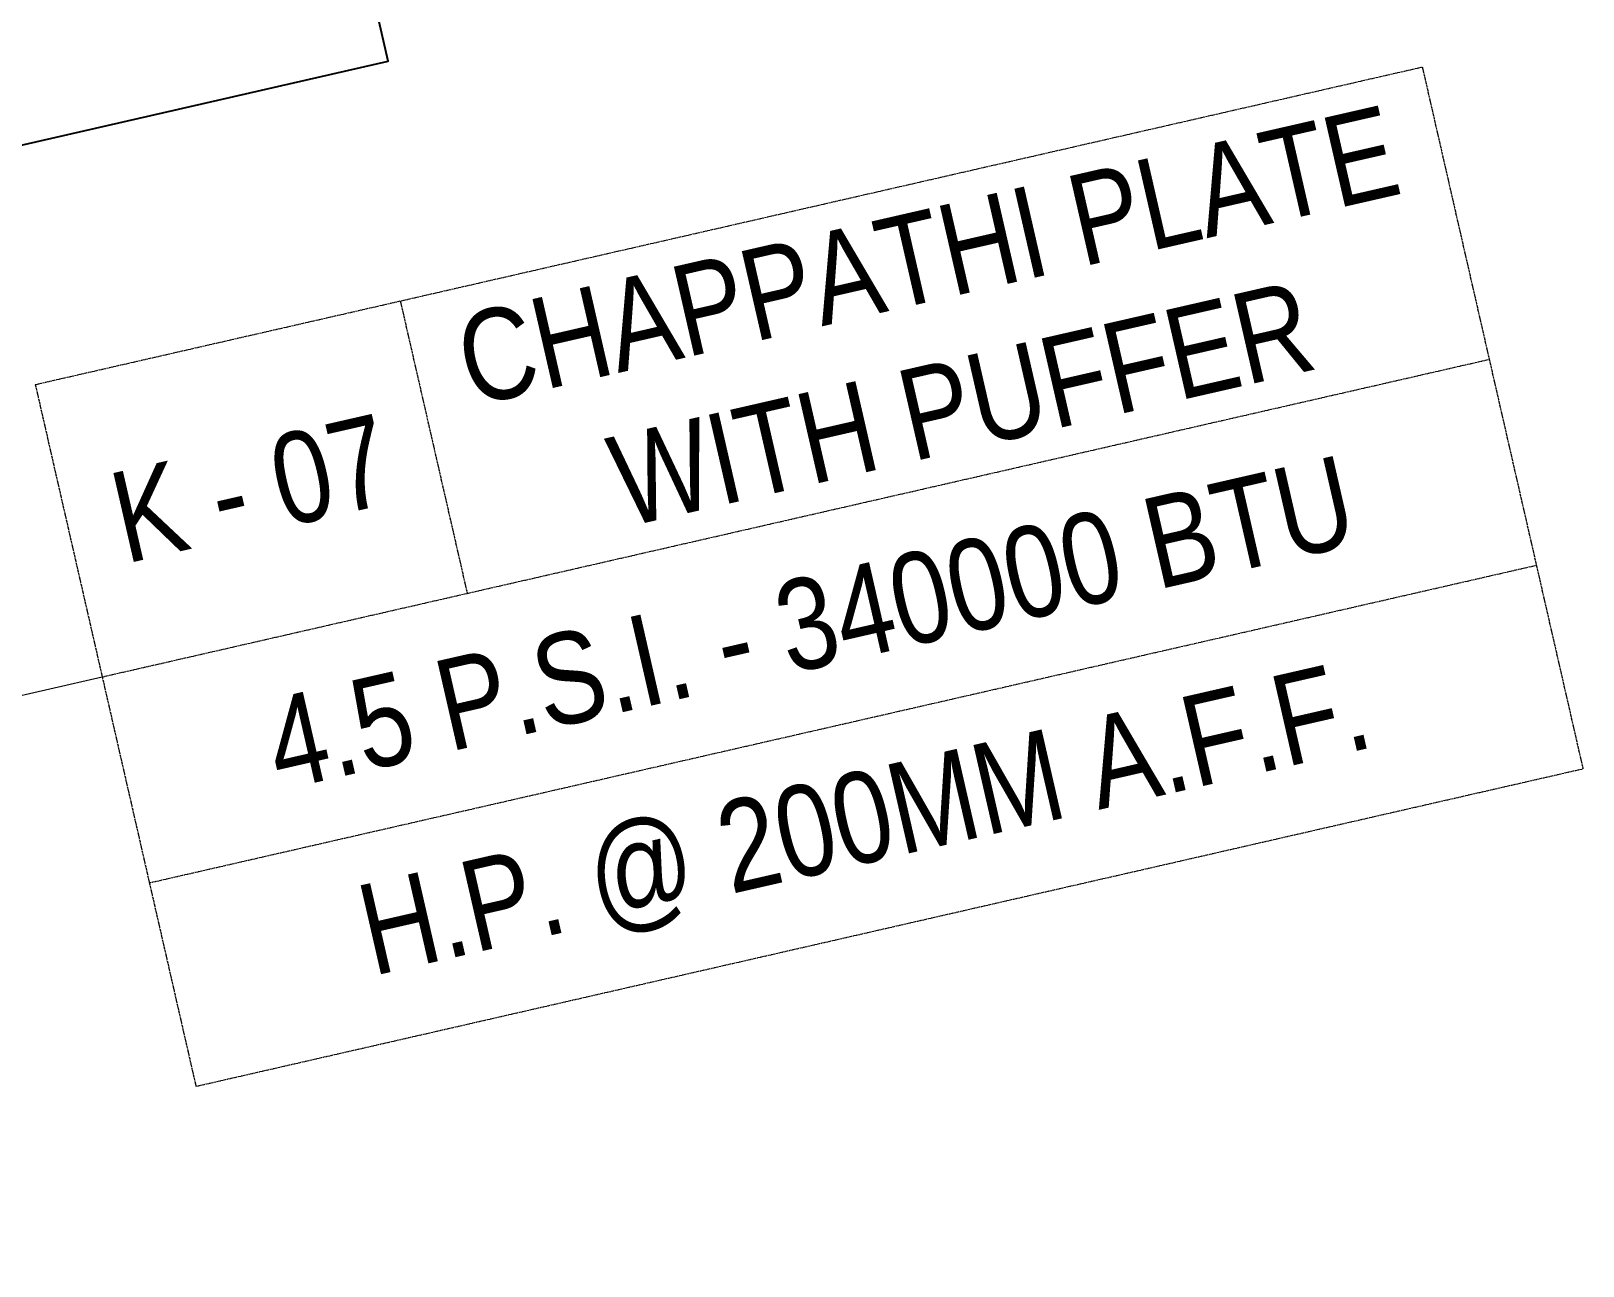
# Model space of a CAD drawing. Header units: millimetres. Extents: x 1667 to 847943, y 724 to 1832625.
# Drawn here: x 644533 to 645384, y 727407 to 728084 of the extents above; entities that cross this region are included whole.
import ezdxf

# ---------------------------------------------------------------- set-up
doc = ezdxf.new("R2010")
doc.units = ezdxf.units.MM
doc.linetypes.add('CENTER', pattern=[2, 1.25, -0.25, 0.25, -0.25])
doc.layers.add('DIMENSION_MOFA', color=66, linetype='CENTER', lineweight=15)
doc.layers.add('GH-GAS', color=20, linetype='Continuous', lineweight=13)
doc.layers.add('Fusible link', color=7, linetype='Continuous', true_color=0x30c200)
doc.styles.add('arial', font='arial.ttf')
doc.styles.get("Standard").update_dxf_attribs({"font": 'arial.ttf'})
doc.dimstyles.new('KIT-DIM', dxfattribs={"dimscale": 35, "dimtxt": 2, "dimasz": 1.5, "dimexe": 0.5, "dimexo": 1, "dimgap": 1, "dimtad": 0, "dimdec": 0, "dimtxsty": 'arial', "dimcen": 0, "dimdle": 1, "dimclrd": 251, "dimclre": 251, "dimclrt": 1, "dimadec": 0, "dimazin": 0, "dimtfac": 1, "dimtdec": 0, "dimtix": 1, "dimtmove": 0, "dimatfit": 3, "dimfxl": 1, "dimlwd": -1, "dimarcsym": 0})

# ---------------------------------------------------------------- blocks, each defined once
blk = doc.blocks.new('*T767')
at = {"layer": 'GH-GAS', "color": 0, "linetype": 'ByBlock', "lineweight": -2, "transparency": 16777216}
for p, q in [((0, 0), (779.96, 0)), ((0, 0), (0, -394.64)), ((205.26, 0), (205.26, -164.41)), ((779.96, 0), (779.96, -394.64)), ((0, -164.41), (779.96, -164.41)), ((0, -280.2), (779.96, -280.2)), ((0, -394.64), (779.96, -394.64))]:
    blk.add_line(p, q, dxfattribs=at)
at = {"layer": 'GH-GAS', "color": 0, "transparency": 16777216, "char_height": 49.9999, "attachment_point": 5}
for s, insert, width in [('{\\fArial Narrow|b0|i0|c0|p34;\\C30;CHAPPATHI PLATE WITH PUFFER}', (492.61, -82.2), 572.4756), ('{\\fArial Narrow|b0|i0|c0|p34;\\C30;K - 07}', (102.63, -82.2), 203.0237), ('\\pxql,t1.488571;{\\fArial Narrow|b0|i0|c0|p34;\\C30;     4.5 P.S.I. - 340000 BTU}', (389.98, -222.3), 777.7321), ('{\\fArial Narrow|b0|i0|c0|p34;\\C30;H.P. @ 200MM A.F.F.}', (389.98, -337.42), 777.7321)]:
    blk.add_mtext(s, dxfattribs=dict(at, insert=insert, width=width))
blk = doc.blocks.new('FSS03')
at = {"layer": 'Fusible link', "color": 1, "true_color": 0xff0000, "elevation": 0}
blk.add_lwpolyline([(1174463.39, -1357133.5), (1176087.08, -1357133.5), (1176087.08, -1356531.43)], dxfattribs=at)
blk = doc.blocks.new('FURNITURE BOH')
blk.add_blockref('*T767', (-20871.41, 17144.21))
at = {"layer": 'Fusible link'}
blk.add_blockref('FSS03', (-1196730.41, 1374407.37, 0), dxfattribs=at)
at = {"layer": 'GH-GAS'}
blk.add_leader([(-22318.2, 16979.8), (-20871.41, 16979.8)], dimstyle='KIT-DIM', dxfattribs=at)
blk = doc.blocks.new('ff')
at = {"color": 1, "rotation": 360}
blk.add_blockref('FURNITURE BOH', (69580.092, -18129.993), dxfattribs=at)

msp = doc.modelspace()

# ---------------------------------------------------------------- block references
at = {"layer": 'DIMENSION_MOFA', "rotation": 12.89632932256583}
msp.add_blockref('ff', (596835.137, 717980.215), dxfattribs=at)

doc.saveas('drawing.dxf')
